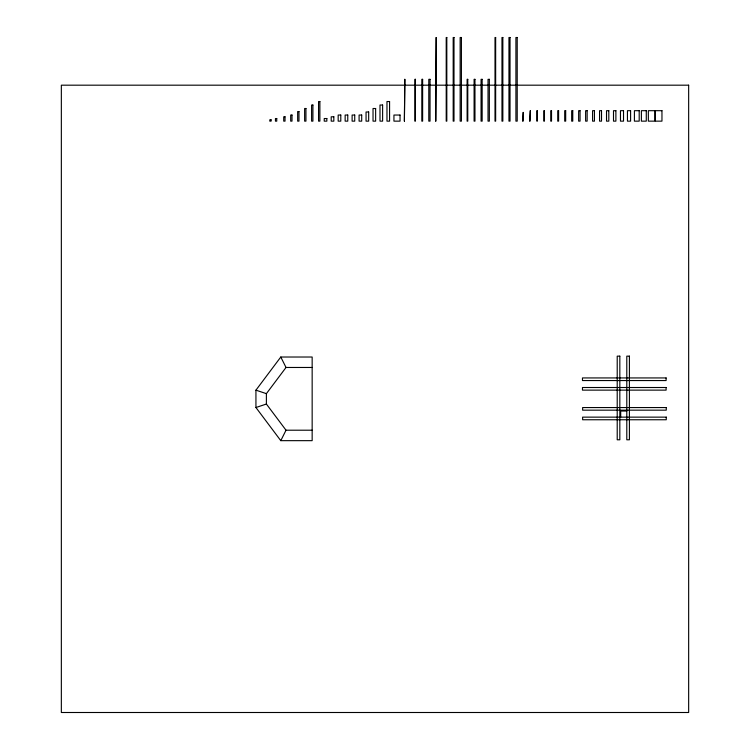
<?xml version="1.0" encoding="UTF-8"?>
<svg xmlns="http://www.w3.org/2000/svg" width="750" height="750" viewBox="0 0 750 750"><rect width="100%" height="100%" fill="white"/><g stroke="black" fill="none" stroke-linecap="round" stroke-linejoin="round"><path stroke-width="1.12" d="M280.791 440.663L255.938 407.522L255.938 390.169L280.791 357.019L312.159 357.019L312.159 440.663L280.791 440.663L286.022 430.209L266.391 404.034L266.391 393.647L286.022 367.472L312.159 367.472M255.938 407.522L266.391 404.034M626.794 411.038L620.7 411.038L620.7 417.141M286.022 430.209L312.159 430.209M255.938 390.169L266.391 393.647M280.791 357.019L286.022 367.472M436.191 37.5L435.759 121.144L436.191 37.5M446.812 37.5L446.212 37.5L446.212 121.144L446.812 121.144L446.812 37.5M454.003 37.5L453.188 37.5L453.188 121.144L454.003 121.144L454.003 37.5M461.409 37.5L460.153 37.5L460.153 121.144L461.409 121.144L461.409 37.5M495.656 37.5L495.009 37.5L495.009 121.144L495.656 121.144L495.656 37.5M502.847 37.5L501.975 37.5L501.975 121.144L502.847 121.144L502.847 37.5M510.037 37.5L508.95 37.5L508.95 121.144L510.037 121.144L510.037 37.5M517.219 37.5L515.916 37.5L515.916 121.144L517.219 121.144L517.219 37.5M404.831 79.322L404.391 121.144L404.831 79.322M415.444 79.322L414.853 79.322L414.853 121.144L415.444 121.144L415.444 79.322M422.634 79.322L421.819 79.322L421.819 121.144L422.634 121.144L422.634 79.322M430.041 79.322L428.794 79.322L428.794 121.144L430.041 121.144L430.041 79.322M467.775 79.322L467.128 79.322L467.128 121.144L467.775 121.144L467.775 79.322M474.966 79.322L474.094 79.322L474.094 121.144L474.966 121.144L474.966 79.322M482.156 79.322L481.069 79.322L481.069 121.144L482.156 121.144L482.156 79.322M489.347 79.322L488.034 79.322L488.034 121.144L489.347 121.144L489.347 79.322M688.659 85.181L61.341 85.181L61.341 712.5L688.659 712.5L688.659 85.181M319.884 101.541L318.572 101.541L318.572 121.144L319.884 121.144L319.884 101.541M389.578 101.541L386.972 101.541L386.972 121.144L389.578 121.144L389.578 101.541M312.909 105.028L311.606 105.028L311.606 121.144L312.909 121.144L312.909 105.028M382.613 105.028L379.997 105.028L379.997 121.144L382.613 121.144L382.613 105.028M305.944 108.506L304.631 108.506L304.631 121.144L305.944 121.144L305.944 108.506M375.637 108.506L373.031 108.506L373.031 121.144L375.637 121.144L375.637 108.506M530.297 110.691L529.856 121.144L530.297 110.691M537.375 110.691L536.831 110.691L536.831 121.144L537.375 121.144L537.375 110.691M544.453 110.691L543.797 110.691L543.797 121.144L544.453 121.144L544.453 110.691M551.531 110.691L550.763 110.691L550.763 121.144L551.531 121.144L551.531 110.691M558.609 110.691L557.737 110.691L557.737 121.144L558.609 121.144L558.609 110.691M565.688 110.691L564.703 110.691L564.703 121.144L565.688 121.144L565.688 110.691M572.766 110.691L571.678 110.691L571.678 121.144L572.766 121.144L572.766 110.691M580.059 110.691L578.644 110.691L578.644 121.144L580.059 121.144L580.059 110.691M587.147 110.691L585.619 110.691L585.619 121.144L587.147 121.144L587.147 110.691M594.441 110.691L592.584 110.691L592.584 121.144L594.441 121.144L594.441 110.691M601.519 110.691L599.559 110.691L599.559 121.144L601.519 121.144L601.519 110.691M608.812 110.691L606.525 110.691L606.525 121.144L608.812 121.144L608.812 110.691M615.891 110.691L613.5 110.691L613.5 121.144L615.891 121.144L615.891 110.691M623.522 110.691L620.466 110.691L620.466 121.144L623.522 121.144L623.522 110.691M630.6 110.691L627.441 110.691L627.441 121.144L630.6 121.144L630.6 110.691M639.197 110.691L634.406 110.691L634.406 121.144L639.197 121.144L639.197 110.691M646.284 110.691L641.381 110.691L641.381 121.144L646.284 121.144L646.284 110.691M654.881 110.691L648.347 110.691L648.347 121.144L654.881 121.144L654.881 110.691M661.959 110.691L655.322 110.691L655.322 121.144L661.959 121.144L661.959 110.691M298.969 111.562L297.666 111.562L297.666 121.144L298.969 121.144L298.969 111.562M368.672 111.994L366.056 111.994L366.056 121.144L368.672 121.144L368.672 111.994M523.209 112.425L522.891 121.144L523.209 112.425M292.003 115.041L290.691 115.041L290.691 121.144L292.003 121.144L292.003 115.041M340.791 115.041L338.175 115.041L338.175 121.144L340.791 121.144L340.791 115.041M347.766 115.041L345.15 115.041L345.15 121.144L347.766 121.144L347.766 115.041M354.731 115.041L352.116 115.041L352.116 121.144L354.731 121.144L354.731 115.041M361.697 115.041L359.091 115.041L359.091 121.144L361.697 121.144L361.697 115.041M400.041 115.041L393.938 115.041L393.938 121.144L400.041 121.144L400.041 115.041M285.028 116.784L283.725 116.784L283.725 121.144L285.028 121.144L285.028 116.784M333.825 116.784L331.209 116.784L331.209 121.144L333.825 121.144L333.825 116.784M276.75 118.537L275.447 118.537L275.447 121.153L276.75 121.153L276.75 118.537M326.85 118.528L324.234 118.528L324.234 121.144L326.85 121.144L326.85 118.528M271.088 119.831L269.784 119.831L269.784 121.144L271.088 121.144L271.088 119.831M619.828 356.147L617.212 356.147L617.212 439.791L619.828 439.791L619.828 356.147M629.409 356.147L626.794 356.147L626.794 439.791L629.409 439.791L629.409 356.147M666.112 377.934L582.469 377.934L582.469 380.55L666.112 380.55L666.112 377.934M666.112 387.516L582.469 387.516L582.469 390.131L666.112 390.131L666.112 387.516M666.262 407.559L582.628 407.559L582.628 410.166L666.262 410.166L666.262 407.559M666.262 417.141L582.628 417.141L582.628 419.756L666.262 419.756L666.262 417.141"/></g></svg>
